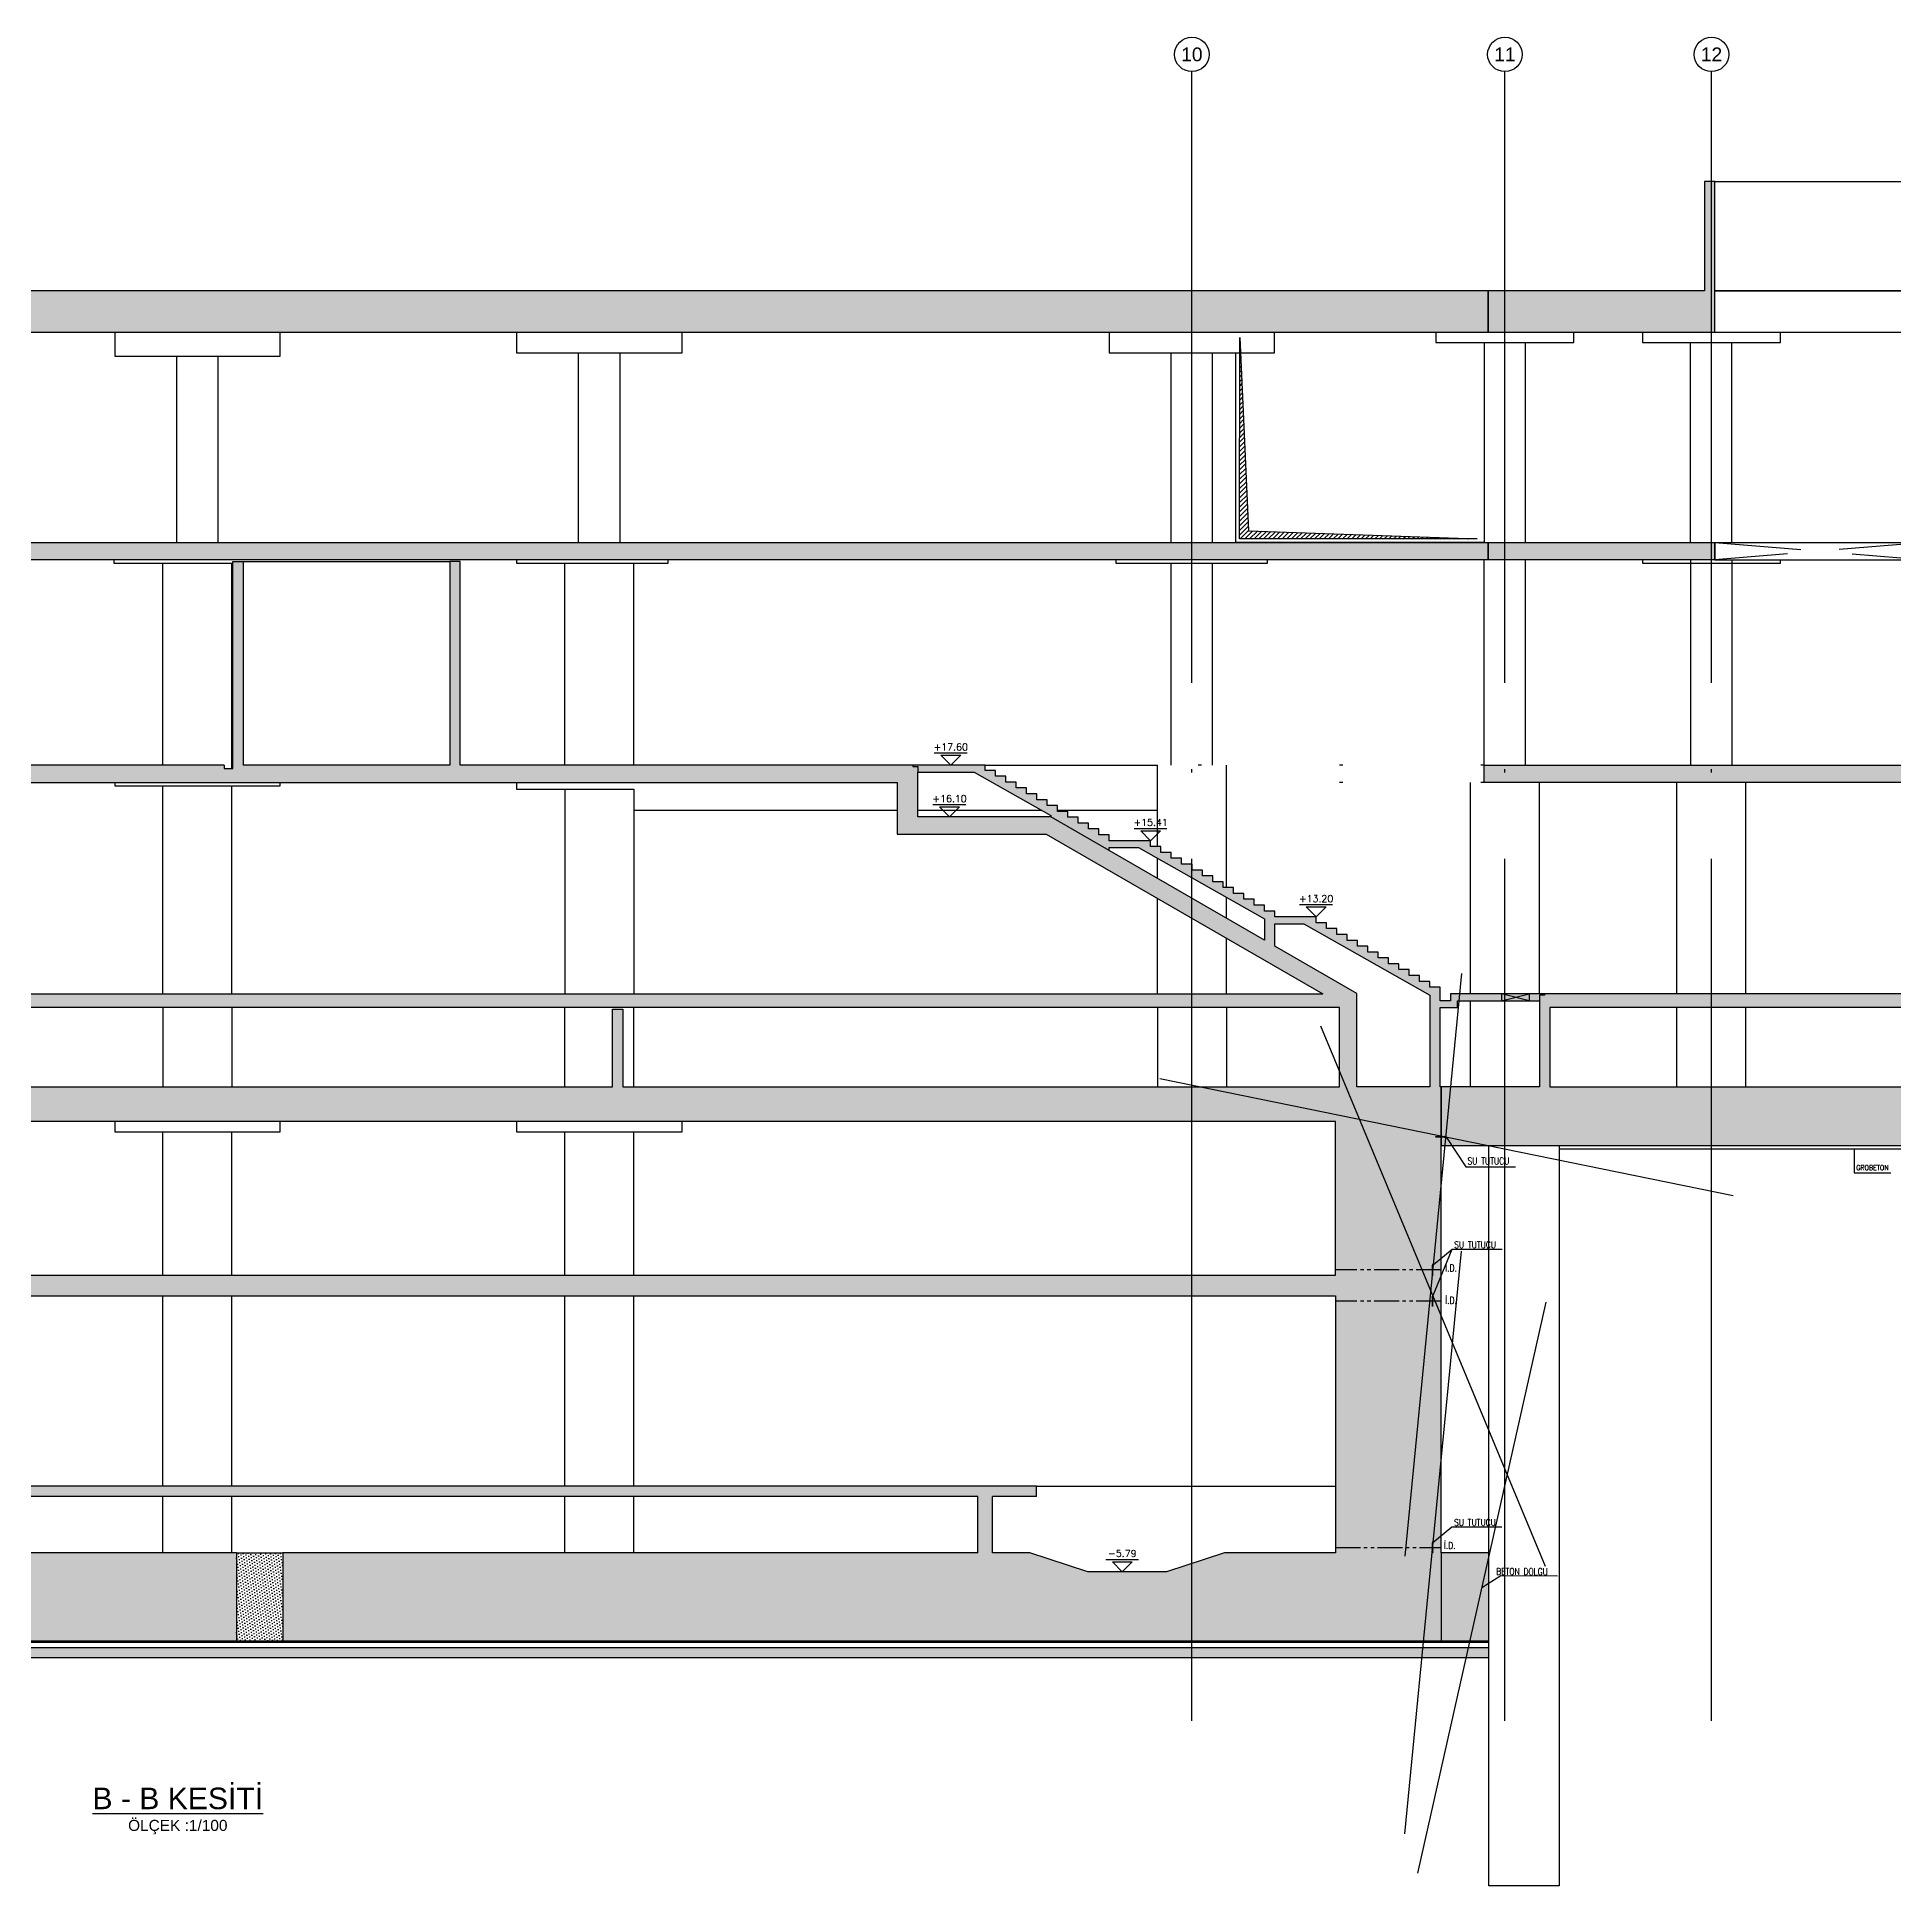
# Model space of a CAD drawing. Header units: millimetres. Extents: x 400408 to 401352, y 4543980 to 4544157.
# Drawn here: x 400713.2 to 400767.1, y 4544014.6 to 4544068.2 of the extents above; entities that cross this region are included whole.
import ezdxf
from ezdxf.enums import TextEntityAlignment as Align

# ---------------------------------------------------------------- set-up
doc = ezdxf.new("R2010")
doc.units = ezdxf.units.MM
for name, pattern in [('ACAD_ISO05W100', [33, 24, -3, 0, -3, 0, -3]), ('AKS', [3, 2.5, -0.25, 0, -0.25]), ('CIZGI', [0.4, 0.25, -0.15]), ('CONTINU', [0]), ('Dot', [4, 0, -4])]:
    doc.linetypes.add(name, pattern=pattern)
for name, color, linetype in [('aks prota', 2, 'AKS'), ('boşluk prota', 2, 'Continuous'), ('boşluk taraması prota', 252, 'Continuous'), ('caks prota', 4, 'Continuous'), ('görünüş prota', 4, 'Continuous'), ('inşaat derzi prota', 11, 'Continuous'), ('kesik prota', 2, 'CIZGI'), ('kesit prota', 1, 'Continuous'), ('kesit tarama prota', 252, 'Continuous'), ('kot prota', 4, 'Continuous'), ('not yazısı prota', 6, 'Continuous'), ('not çizgisi prota', 4, 'Continuous'), ('PRT-CST-rc_level', 6, 'Continuous'), ('PRT-CST-rc_levermark', 4, 'Continuous'), ('st_s_not yazısı', 6, 'Continuous'), ('st_s_not çizgisi', 4, 'CIZGI'), ('st_s_su tutucu', 2, 'Continuous'), ('st_s_ölçü', 4, 'Continuous'), ('t35 prota', 3, 'Continuous'), ('taks prota', 7, 'Continuous'), ('tplan prota', 7, 'Continuous')]:
    doc.layers.add(name, color=color, linetype=linetype)
doc.layers.add('PRT-KD-kazik', color=172, linetype='Continuous', lineweight=25)
doc.styles.add('Arial', font='Arial.ttf')
doc.styles.add('NOT', font='romanstw.shx')
doc.styles.add('OLCU', font='romanstw.shx')
doc.styles.add('TAKS', font='Arial Unicode.ttf')
doc.styles.add('TSIMPLEX', font='romanstw.shx')
doc.dimstyles.new('1-50', dxfattribs={"dimtxt": 10, "dimasz": 4, "dimexe": 4, "dimexo": 8, "dimgap": 4, "dimtad": 1, "dimdec": 1, "dimrnd": 0.05, "dimzin": 9, "dimdsep": 46, "dimtxsty": 'OLCU', "dimblk1": 'OBLIQUE', "dimblk2": 'OBLIQUE', "dimsah": 1, "dimcen": 2, "dimdle": 4, "dimclrd": 4, "dimclre": 4, "dimclrt": 3, "dimadec": 1, "dimazin": 0, "dimtfac": 1, "dimtdec": 1, "dimtix": 1, "dimtmove": 2, "dimatfit": 3, "dimldrblk": 'OBLIQUE', "dimfxl": 1, "dimtvp": 1, "dimtolj": 1, "dimtzin": 1, "dimarcsym": 0})

# ---------------------------------------------------------------- blocks, each defined once
blk = doc.blocks.new('_Oblique')
at = {"layer": 'st_s_ölçü', "lineweight": -2}
blk.add_line((-0.5, -0.5), (0.5, 0.5), dxfattribs=at)
blk = doc.blocks.new('D')
at = {"layer": 'st_s_su tutucu', "linetype": 'CONTINU', "ltscale": 0.2}
for p, q in [((-39988, 52508), (-39993, 52508)), ((-39993, 52508), (-39993, 52507)), ((-39993, 52507), (-39991, 52506)), ((-39991, 52499), (-39992, 52499)), ((-39992, 52499), (-39992, 52498)), ((-39992, 52498), (-39991, 52498)), ((-39991, 52489), (-39992, 52489)), ((-39992, 52489), (-39992, 52488)), ((-39992, 52488), (-39991, 52488)), ((-39991, 52506), (-39991, 52499)), ((-39991, 52498), (-39991, 52489)), ((-39991, 52488), (-39991, 52479)), ((-39990, 52506), (-39988, 52507)), ((-39990, 52499), (-39990, 52506)), ((-39989, 52499), (-39990, 52499)), ((-39990, 52489), (-39990, 52498)), ((-39990, 52498), (-39989, 52498)), ((-39989, 52489), (-39990, 52489)), ((-39990, 52479), (-39990, 52488)), ((-39990, 52488), (-39989, 52488)), ((-39989, 52498), (-39989, 52499)), ((-39989, 52488), (-39989, 52489)), ((-39988, 52507), (-39988, 52508)), ((-39993, 52449), (-39991, 52450)), ((-39993, 52448), (-39993, 52449)), ((-39988, 52448), (-39993, 52448)), ((-39991, 52479), (-39992, 52479)), ((-39992, 52479), (-39992, 52478)), ((-39992, 52478), (-39991, 52478)), ((-39992, 52468), (-39992, 52469)), ((-39992, 52469), (-39991, 52469)), ((-39991, 52468), (-39992, 52468)), ((-39992, 52458), (-39992, 52459)), ((-39992, 52459), (-39991, 52459)), ((-39991, 52458), (-39992, 52458)), ((-39991, 52469), (-39991, 52478)), ((-39991, 52459), (-39991, 52468)), ((-39991, 52450), (-39991, 52458)), ((-39989, 52479), (-39990, 52479)), ((-39990, 52478), (-39989, 52478)), ((-39990, 52478), (-39990, 52469)), ((-39990, 52469), (-39989, 52469)), ((-39989, 52468), (-39990, 52468)), ((-39990, 52468), (-39990, 52459)), ((-39990, 52459), (-39989, 52459)), ((-39989, 52458), (-39990, 52458)), ((-39990, 52458), (-39990, 52450)), ((-39990, 52450), (-39988, 52449)), ((-39989, 52478), (-39989, 52479)), ((-39989, 52469), (-39989, 52468)), ((-39989, 52459), (-39989, 52458)), ((-39988, 52449), (-39988, 52448))]:
    blk.add_line(p, q, dxfattribs=at)
blk = doc.blocks.new('KOTK5')
at = {"layer": 'PRT-CST-rc_levermark'}
blk.add_line((217, 160), (-213, 160), dxfattribs=at)
blk.add_lwpolyline([(130, 130), (-130, 130), (0, 0)], close=True, dxfattribs=at)
at = {"layer": 'PRT-CST-rc_level', "style": 'OLCU'}
blk.add_attdef('000.00', text='', height=90, dxfattribs=at).set_placement((0, 193), align=Align.CENTER)

msp = doc.modelspace()

# ---------------------------------------------------------------- hatches: boundary and pattern name
at = {"layer": 'boşluk taraması prota', "ltscale": 2}
h = msp.add_hatch(dxfattribs=at)
h.set_pattern_fill('ANSI31', color=256, scale=0.03, style=0)
h.set_pattern_definition([(45, (400045.873295, 4543642.33998), (-0.067351921, 0.067351921), [])])
h.paths.add_polyline_path([(400748.111, 4544059.476), (400748.364, 4544053.865), (400754.99, 4544053.628), (400748.098, 4544053.628)])
at = {"layer": 'kesit tarama prota'}
h = msp.add_hatch(color=256, dxfattribs=at)
h.dxf.hatch_style = 1
h.paths.add_polyline_path([(400719.007, 4544024.228), (400694.741, 4544024.228), (400694.741, 4544025.858), (400740.506, 4544025.858), (400740.506, 4544024.228), (400720.347, 4544024.228), (400720.347, 4544021.678), (400753.947, 4544021.678), (400753.947, 4544024.228), (400753.947, 4544037.738), (400753.922, 4544037.738), (400753.922, 4544040.038), (400754.422, 4544040.038), (400754.422, 4544040.238), (400756.801, 4544040.238), (400756.801, 4544037.738), (400753.947, 4544037.738), (400753.947, 4544036.038), (400773.976, 4544036.038), (400775.185, 4544032.288), (400783.283, 4544032.288), (400783.283, 4544060.828), (400775.181, 4544060.828), (400775.181, 4544063.488), (400772.583, 4544063.488), (400772.583, 4544060.828), (400768.283, 4544060.828), (400768.283, 4544063.998), (400767.983, 4544063.998), (400767.983, 4544059.628), (400772.383, 4544059.628), (400772.383, 4544053.528), (400772.383, 4544053.028), (400772.383, 4544047.068), (400772.383, 4544046.568), (400772.383, 4544037.738), (400757.101, 4544037.738), (400757.101, 4544040.038), (400770.583, 4544040.038), (400770.583, 4544040.438), (400754.222, 4544040.438), (400754.222, 4544040.238), (400753.922, 4544040.238), (400753.922, 4544040.628), (400753.622, 4544040.628), (400753.622, 4544040.798), (400753.322, 4544040.798), (400753.322, 4544040.968), (400753.022, 4544040.968), (400753.022, 4544041.138), (400752.722, 4544041.138), (400752.722, 4544041.308), (400752.422, 4544041.308), (400752.422, 4544041.478), (400752.122, 4544041.478), (400752.122, 4544041.648), (400751.822, 4544041.648), (400751.822, 4544041.818), (400751.522, 4544041.818), (400751.522, 4544041.988), (400751.222, 4544041.988), (400751.222, 4544042.158), (400750.922, 4544042.158), (400750.922, 4544042.328), (400750.622, 4544042.328), (400750.622, 4544042.498), (400750.322, 4544042.498), (400750.322, 4544042.668), (400749.122, 4544042.668), (400749.122, 4544042.838), (400748.822, 4544042.838), (400748.822, 4544043.008), (400748.522, 4544043.008), (400748.522, 4544043.178), (400748.222, 4544043.178), (400748.222, 4544043.348), (400747.922, 4544043.348), (400747.922, 4544043.518), (400747.622, 4544043.518), (400747.622, 4544043.688), (400747.322, 4544043.688), (400747.322, 4544043.858), (400747.022, 4544043.858), (400747.022, 4544044.028), (400746.722, 4544044.028), (400746.722, 4544044.198), (400746.422, 4544044.198), (400746.422, 4544044.368), (400746.122, 4544044.368), (400746.122, 4544044.538), (400745.822, 4544044.538), (400745.822, 4544044.708), (400745.522, 4544044.708), (400745.522, 4544044.878), (400744.322, 4544044.878), (400744.322, 4544045.048), (400744.022, 4544045.048), (400744.022, 4544045.218), (400743.722, 4544045.218), (400743.722, 4544045.388), (400743.422, 4544045.388), (400743.422, 4544045.558), (400743.122, 4544045.558), (400743.122, 4544045.728), (400742.822, 4544045.728), (400742.822, 4544045.898), (400742.522, 4544045.898), (400742.522, 4544046.068), (400742.222, 4544046.068), (400742.222, 4544046.238), (400741.922, 4544046.238), (400741.922, 4544046.408), (400741.622, 4544046.408), (400741.622, 4544046.578), (400741.322, 4544046.578), (400741.322, 4544046.748), (400741.022, 4544046.748), (400741.022, 4544046.918), (400740.722, 4544046.918), (400740.722, 4544047.068), (400725.497, 4544047.068), (400725.497, 4544052.978), (400725.197, 4544052.978), (400725.197, 4544047.068), (400719.197, 4544047.068), (400719.197, 4544052.978), (400718.897, 4544052.978), (400718.897, 4544047.068), (400718.897, 4544046.968), (400718.647, 4544046.968), (400718.647, 4544047.068), (400703.387, 4544047.068), (400703.387, 4544046.568), (400738.171, 4544046.568), (400738.171, 4544045.068), (400742.493, 4544045.068), (400750.513, 4544040.438), (400705.687, 4544040.438), (400705.687, 4544040.038), (400751.001, 4544040.038), (400751.001, 4544037.738), (400730.217, 4544037.738), (400730.217, 4544039.988), (400729.917, 4544039.988), (400729.917, 4544037.738), (400712.917, 4544037.738), (400712.917, 4544039.988), (400712.617, 4544039.988), (400712.617, 4544037.738), (400705.787, 4544037.738), (400705.787, 4544036.738), (400750.885, 4544036.738), (400750.885, 4544032.278), (400705.787, 4544032.278), (400705.787, 4544030.778), (400703.687, 4544030.778), (400703.687, 4544032.278), (400686.376, 4544032.278), (400686.376, 4544032.078), (400686.076, 4544032.078), (400686.076, 4544032.468), (400685.786, 4544032.468), (400685.786, 4544032.638), (400685.496, 4544032.638), (400685.496, 4544032.808), (400685.206, 4544032.808), (400685.206, 4544032.978), (400684.916, 4544032.978), (400684.916, 4544033.148), (400684.626, 4544033.148), (400684.626, 4544033.318), (400684.336, 4544033.318), (400684.336, 4544033.488), (400684.046, 4544033.488), (400684.046, 4544033.658), (400683.756, 4544033.658), (400683.756, 4544033.828), (400683.466, 4544033.828), (400683.466, 4544033.998), (400683.176, 4544033.998), (400683.176, 4544034.168), (400682.886, 4544034.168), (400682.886, 4544034.338), (400682.596, 4544034.338), (400682.596, 4544034.508), (400682.306, 4544034.508), (400682.306, 4544034.678), (400682.016, 4544034.678), (400682.016, 4544034.848), (400681.726, 4544034.848), (400681.726, 4544035.018), (400680.236, 4544035.018), (400680.236, 4544035.188), (400679.946, 4544035.188), (400679.946, 4544035.358), (400679.656, 4544035.358), (400679.656, 4544035.528), (400679.366, 4544035.528), (400679.366, 4544035.698), (400679.076, 4544035.698), (400679.076, 4544035.868), (400678.786, 4544035.868), (400678.786, 4544036.038), (400678.496, 4544036.038), (400678.496, 4544036.208), (400678.206, 4544036.208), (400678.206, 4544036.378), (400677.916, 4544036.378), (400677.916, 4544036.548), (400677.626, 4544036.548), (400677.626, 4544036.718), (400677.336, 4544036.718), (400677.336, 4544036.888), (400677.046, 4544036.888), (400677.046, 4544037.058), (400676.756, 4544037.058), (400676.756, 4544037.228), (400676.466, 4544037.228), (400676.466, 4544037.398), (400676.176, 4544037.398), (400676.176, 4544037.568), (400675.886, 4544037.568), (400675.886, 4544037.738), (400674.396, 4544037.738), (400674.396, 4544037.908), (400674.106, 4544037.908), (400674.106, 4544038.078), (400673.816, 4544038.078), (400673.816, 4544038.248), (400673.526, 4544038.248), (400673.526, 4544038.418), (400673.236, 4544038.418), (400673.236, 4544038.588), (400672.946, 4544038.588), (400672.946, 4544038.758), (400672.656, 4544038.758), (400672.656, 4544038.928), (400672.366, 4544038.928), (400672.366, 4544039.098), (400672.076, 4544039.098), (400672.076, 4544039.268), (400671.786, 4544039.268), (400671.786, 4544039.438), (400671.496, 4544039.438), (400671.496, 4544039.608), (400671.206, 4544039.608), (400671.206, 4544039.778), (400670.916, 4544039.778), (400670.916, 4544039.948), (400670.626, 4544039.948), (400670.626, 4544040.118), (400670.336, 4544040.118), (400670.336, 4544040.288), (400670.046, 4544040.288), (400670.046, 4544040.438), (400643.483, 4544040.438), (400643.483, 4544046.568), (400651.033, 4544046.568), (400651.033, 4544047.068), (400643.483, 4544047.068), (400643.483, 4544053.028), (400679.943, 4544053.028), (400679.943, 4544053.528), (400643.483, 4544053.528), (400643.483, 4544059.628), (400661.79, 4544059.628), (400661.79, 4544062.208), (400661.49, 4544062.208), (400661.49, 4544060.828), (400643.283, 4544060.828), (400643.283, 4544061.358), (400640.683, 4544061.358), (400640.683, 4544060.828), (400632.583, 4544060.828), (400632.583, 4544036.038), (400644.373, 4544036.038), (400645.583, 4544032.288), (400652.333, 4544032.288), (400653.542, 4544036.038), (400669.334, 4544036.038), (400672.014, 4544030.678), (400681.302, 4544030.678), (400681.302, 4544032.278), (400680.236, 4544032.278), (400680.236, 4544034.818), (400681.382, 4544034.818), (400685.776, 4544032.242), (400685.776, 4544031.248), (400684.359, 4544031.248), (400684.359, 4544031.878), (400683.204, 4544031.878), (400683.204, 4544032.278), (400681.302, 4544032.278), (400681.302, 4544030.678), (400681.302, 4544024.228), (400681.302, 4544021.678), (400719.007, 4544021.678)])
h.paths.add_polyline_path([(400693.041, 4544026.158), (400693.041, 4544025.858), (400694.316, 4544025.858), (400694.316, 4544024.228), (400693.227, 4544024.228), (400691.544, 4544023.678), (400689.264, 4544023.678), (400687.581, 4544024.228), (400684.364, 4544024.228), (400684.364, 4544030.378), (400689.807, 4544030.378), (400689.807, 4544031.678), (400703.087, 4544031.678), (400703.087, 4544030.178), (400706.387, 4544030.178), (400706.387, 4544031.678), (400750.885, 4544031.678), (400750.885, 4544024.228), (400747.668, 4544024.228), (400745.985, 4544023.678), (400743.705, 4544023.678), (400742.022, 4544024.228), (400740.933, 4544024.228), (400740.933, 4544025.858), (400742.208, 4544025.858), (400742.208, 4544026.158)], flags=16)
h.paths.add_polyline_path([(400689.207, 4544030.778), (400686.076, 4544030.778), (400686.076, 4544031.878), (400686.576, 4544031.878), (400686.576, 4544032.078), (400689.207, 4544032.078)], flags=16)
h.paths.add_polyline_path([(400679.936, 4544032.278), (400673.714, 4544032.278), (400673.714, 4544037.138), (400673.714, 4544037.738), (400668.527, 4544037.738), (400668.527, 4544040.238), (400669.736, 4544040.238), (400673.714, 4544037.906), (400673.714, 4544037.738), (400673.714, 4544037.138), (400674.932, 4544037.138), (400679.936, 4544034.249)], flags=16)
h.paths.add_polyline_path([(400668.227, 4544037.738), (400650.933, 4544037.738), (400650.633, 4544037.738), (400650.633, 4544033.988), (400647.283, 4544033.988), (400647.283, 4544037.738), (400646.983, 4544037.738), (400643.483, 4544037.738), (400643.483, 4544040.038), (400668.227, 4544040.038)], flags=16)
h.paths.add_polyline_path([(400738.771, 4544045.568), (400738.771, 4544046.868), (400740.404, 4544046.868), (400742.627, 4544045.608), (400742.627, 4544045.568)], flags=16)
h.paths.add_polyline_path([(400744.322, 4544044.59), (400744.322, 4544044.678), (400745.169, 4544044.678), (400748.822, 4544042.608), (400748.822, 4544041.992)], flags=16)
h.paths.add_polyline_path([(400749.122, 4544041.818), (400749.122, 4544042.468), (400749.969, 4544042.468), (400753.622, 4544040.398), (400753.622, 4544037.738), (400751.501, 4544037.738), (400751.501, 4544040.445)], flags=16)
h.paths.add_polyline_path([(400642.883, 4544037.738), (400639.483, 4544037.738), (400639.483, 4544059.628), (400640.983, 4544059.628), (400640.983, 4544061.058), (400642.883, 4544061.058)], flags=16)
h.paths.add_polyline_path([(400638.983, 4544037.738), (400633.783, 4544037.738), (400633.783, 4544040.038), (400638.983, 4544040.038)], flags=16)
h.paths.add_polyline_path([(400638.983, 4544040.438), (400633.783, 4544040.438), (400633.783, 4544046.568), (400638.983, 4544046.568)], flags=16)
h.paths.add_polyline_path([(400638.983, 4544047.068), (400633.783, 4544047.068), (400633.783, 4544053.028), (400638.983, 4544053.028)], flags=16)
h.paths.add_polyline_path([(400638.983, 4544053.528), (400633.783, 4544053.528), (400633.783, 4544059.628), (400638.983, 4544059.628)], flags=16)
h.paths.add_polyline_path([(400772.985, 4544037.738), (400772.985, 4544063.288), (400774.881, 4544063.288), (400774.881, 4544059.628), (400776.385, 4544059.628), (400776.385, 4544037.738)], flags=16)
h.paths.add_polyline_path([(400776.885, 4544033.988), (400776.885, 4544040.038), (400782.083, 4544040.038), (400782.083, 4544037.738), (400782.083, 4544033.988)], flags=16)
h.paths.add_polyline_path([(400776.885, 4544040.438), (400776.885, 4544046.568), (400782.083, 4544046.568), (400782.083, 4544040.438)], flags=16)
h.paths.add_polyline_path([(400776.885, 4544047.068), (400776.885, 4544053.028), (400782.083, 4544053.028), (400782.083, 4544047.068)], flags=16)
h.paths.add_polyline_path([(400776.885, 4544053.528), (400776.885, 4544059.628), (400782.083, 4544059.628), (400782.083, 4544053.528)], flags=16)
h = msp.add_hatch(color=256, dxfattribs=at)
h.dxf.hatch_style = 1
h.paths.add_polyline_path([(400755.308, 4544060.828), (400682.377, 4544060.828), (400682.377, 4544063.728), (400682.077, 4544063.728), (400682.077, 4544059.628), (400755.308, 4544059.628)])
h = msp.add_hatch(color=256, dxfattribs=at)
h.dxf.hatch_style = 1
h.paths.add_polyline_path([(400761.885, 4544063.998), (400761.585, 4544063.998), (400761.585, 4544060.828), (400755.308, 4544060.828), (400755.308, 4544059.628), (400761.885, 4544059.628)])
h = msp.add_hatch(color=256, dxfattribs=at)
h.dxf.hatch_style = 1
h.paths.add_polyline_path([(400703.387, 4544053.028), (400703.387, 4544053.528), (400755.308, 4544053.528), (400755.308, 4544053.028)])
h = msp.add_hatch(color=256, dxfattribs=at)
h.dxf.hatch_style = 1
h.paths.add_polyline_path([(400755.308, 4544053.528), (400761.885, 4544053.528), (400761.885, 4544053.028), (400755.308, 4544053.028)])
h = msp.add_hatch(color=256, dxfattribs=at)
h.dxf.hatch_style = 1
h.paths.add_polyline_path([(400770.583, 4544046.568), (400755.196, 4544046.568), (400755.196, 4544047.068), (400770.583, 4544047.068)], flags=17)
h = msp.add_hatch(dxfattribs=at)
h.set_pattern_fill('DOTS', color=2, scale=0.05, angle=36)
h.set_pattern_definition([(36, (401030.68156, 4543716.28813), (-0.014547592, 0.087543451), [0, -0.079375])])
h.paths.add_polyline_path([(400720.347, 4544024.228), (400719.007, 4544024.228), (400719.007, 4544021.678), (400720.347, 4544021.678)])
h = msp.add_hatch(color=256, dxfattribs=at)
h.dxf.hatch_style = 1
h.paths.add_polyline_path([(400755.33, 4544024.228), (400753.947, 4544024.228), (400753.947, 4544021.678), (400755.33, 4544021.678)])
h = msp.add_hatch(dxfattribs=at)
h.set_pattern_fill('AR-CONC', color=253, scale=0.001)
h.set_pattern_definition([(50, (401030.68156, 4543716.28813), (0.18218467, -0.015939086), [0.01905, -0.20955]), (355, (401030.68156, 4543716.28813), (-0.03524342, 0.191056845), [0.01524, -0.167640584]), (100.451445, (401030.69674, 4543716.2868), (0.14694125, 0.17511775), [0.01619001, -0.178090245]), (46.1842, (401030.68156, 4543716.33893), (0.27107904, -0.04204233), [0.028575, -0.314325]), (96.63556, (401030.70415, 4543716.33543), (0.23740413, 0.24742612), [0.02428502, -0.2671356]), (351.18415, (401030.68156, 4543716.33893), (0.23740413, 0.24742612), [0.02285997, -0.25145973]), (21, (401030.70696, 4543716.32623), (0.15161439, -0.1022652), [0.01905, -0.20955]), (326, (401030.70696, 4543716.32623), (0.06180203, 0.184187966), [0.01524, -0.16764]), (71.451445, (401030.7196, 4543716.3177), (0.21341642, 0.08192277), [0.01619001, -0.17808994]), (37.5, (401030.68156, 4543716.28813), (0.003088603, 0.084555039), [0, -0.165608, 0, -0.17018, 0, -0.168275]), (7.5, (401030.68156, 4543716.28813), (0.066819663, 0.100180575), [0, -0.097028, 0, -0.161798, 0, -0.064135]), (327.5, (401030.624915, 4543716.28813), (0.135590595, -0.005728744), [0, -0.0635, 0, -0.19812, 0, -0.26289]), (317.5, (401030.59952, 4543716.28813), (0.14812918, 0.02542649), [0, -0.08255, 0, -0.131572, 0, -0.18669])])
h.paths.add_polyline_path([(400679.962, 4544021.178), (400755.33, 4544021.178), (400755.33, 4544021.478), (400679.962, 4544021.478)])

# ---------------------------------------------------------------- linework, layer by layer
at = {"layer": 'aks prota', "ltscale": 10}
for p, q in [((400746.718, 4544019.353), (400746.718, 4544067.182)), ((400755.798, 4544019.353), (400755.798, 4544067.182)), ((400761.788, 4544019.353), (400761.788, 4544067.182))]:
    msp.add_line(p, q, dxfattribs=at)
at = {"layer": 'boşluk prota', "ltscale": 0.05}
msp.add_lwpolyline([(400748.111, 4544059.476), (400748.364, 4544053.865), (400754.99, 4544053.628), (400748.098, 4544053.628)], close=True, dxfattribs=at)
at = {"layer": 'caks prota', "ltscale": 0.05}
for centre in [(400746.718, 4544067.682), (400755.797, 4544067.682), (400761.789, 4544067.682)]:
    msp.add_circle(centre, 0.5, dxfattribs=at)
at = {"layer": 'görünüş prota', "color": 4}
for p, q in [((400756.398, 4544053.528), (400756.398, 4544059.328)), ((400761.183, 4544053.528), (400761.183, 4544059.328)), ((400762.383, 4544053.528), (400762.383, 4544059.328)), ((400717.276, 4544053.528), (400717.276, 4544058.928)), ((400718.476, 4544053.528), (400718.476, 4544058.928)), ((400728.932, 4544053.528), (400728.932, 4544059.028)), ((400730.132, 4544053.528), (400730.132, 4544059.028)), ((400746.113, 4544053.528), (400746.113, 4544059.028)), ((400747.313, 4544053.528), (400747.313, 4544059.028)), ((400716.876, 4544047.068), (400716.876, 4544052.928)), ((400718.876, 4544046.968), (400718.876, 4544052.928)), ((400728.532, 4544047.068), (400728.532, 4544052.928)), ((400730.532, 4544047.068), (400730.532, 4544052.928)), ((400746.118, 4544047.068), (400746.118, 4544052.928)), ((400747.318, 4544047.068), (400747.318, 4544052.928)), ((400755.198, 4544047.068), (400755.198, 4544053.028)), ((400756.398, 4544047.068), (400756.398, 4544053.028)), ((400761.188, 4544047.068), (400761.188, 4544053.028)), ((400762.388, 4544047.068), (400762.388, 4544053.028)), ((400745.718, 4544044.708), (400745.718, 4544047.068)), ((400747.718, 4544043.518), (400747.718, 4544047.068)), ((400716.876, 4544040.438), (400716.876, 4544046.468)), ((400718.876, 4544040.438), (400718.876, 4544046.468)), ((400728.532, 4544046.368), (400728.532, 4544040.438)), ((400730.532, 4544046.368), (400730.532, 4544040.438)), ((400754.798, 4544040.438), (400754.798, 4544046.568)), ((400756.798, 4544040.438), (400756.798, 4544046.568)), ((400760.788, 4544040.438), (400760.788, 4544046.568)), ((400762.788, 4544040.438), (400762.788, 4544046.568)), ((400745.718, 4544043.784), (400745.718, 4544044.367)), ((400745.718, 4544040.438), (400745.718, 4544043.206)), ((400747.718, 4544042.629), (400747.718, 4544043.234)), ((400747.718, 4544040.438), (400747.718, 4544042.052)), ((400716.876, 4544040.038), (400716.876, 4544037.738)), ((400718.876, 4544040.038), (400718.876, 4544037.738)), ((400728.532, 4544037.738), (400728.532, 4544040.038)), ((400730.532, 4544037.738), (400730.532, 4544040.038)), ((400745.718, 4544040.038), (400745.718, 4544037.738)), ((400747.718, 4544040.038), (400747.718, 4544037.738)), ((400754.798, 4544037.738), (400754.798, 4544040.238)), ((400760.788, 4544037.738), (400760.788, 4544040.038)), ((400762.788, 4544037.738), (400762.788, 4544040.038)), ((400716.876, 4544032.278), (400716.876, 4544036.438)), ((400718.876, 4544032.278), (400718.876, 4544036.438)), ((400728.532, 4544032.278), (400728.532, 4544036.438)), ((400730.532, 4544032.278), (400730.532, 4544036.438)), ((400716.876, 4544026.158), (400716.876, 4544031.678)), ((400718.876, 4544026.158), (400718.876, 4544031.678)), ((400728.532, 4544026.158), (400728.532, 4544031.678)), ((400730.532, 4544026.158), (400730.532, 4544031.678)), ((400716.876, 4544024.228), (400716.876, 4544025.858)), ((400718.876, 4544024.228), (400718.876, 4544025.858)), ((400728.532, 4544024.228), (400728.532, 4544025.858)), ((400730.532, 4544024.228), (400730.532, 4544025.858))]:
    msp.add_line(p, q, dxfattribs=at)
at = {"layer": 'görünüş prota'}
msp.add_line((400755.33, 4544021.628), (400679.962, 4544021.628), dxfattribs=at)
at = {"layer": 'görünüş prota', "color": 4}
for points in [[(400761.885, 4544063.998), (400767.983, 4544063.998)], [(400761.885, 4544060.828), (400767.983, 4544060.828)], [(400715.476, 4544059.628), (400715.476, 4544058.928), (400720.275, 4544058.928), (400720.275, 4544059.628)], [(400727.132, 4544059.628), (400727.132, 4544059.028), (400731.931, 4544059.028), (400731.931, 4544059.628)], [(400744.318, 4544059.628), (400744.318, 4544059.028), (400749.118, 4544059.028), (400749.118, 4544059.628)], [(400747.998, 4544059.628), (400755.198, 4544059.628)], [(400755.198, 4544059.328), (400755.198, 4544053.528), (400747.998, 4544053.528), (400747.998, 4544059.028)], [(400753.798, 4544059.628), (400753.798, 4544059.328), (400757.798, 4544059.328), (400757.798, 4544059.628)], [(400759.788, 4544059.628), (400759.788, 4544059.328), (400763.788, 4544059.328), (400763.788, 4544059.628)], [(400761.885, 4544059.628), (400767.983, 4544059.628)], [(400761.885, 4544053.528), (400767.983, 4544053.528)], [(400715.447, 4544053.028), (400715.447, 4544052.928), (400718.897, 4544052.928)], [(400727.132, 4544053.028), (400727.132, 4544052.928), (400731.532, 4544052.928), (400731.532, 4544053.028)], [(400744.514, 4544053.028), (400744.514, 4544052.928), (400748.914, 4544052.928), (400748.914, 4544053.028)], [(400759.788, 4544053.028), (400759.788, 4544052.928), (400763.788, 4544052.928), (400763.788, 4544053.028)], [(400761.885, 4544053.028), (400767.983, 4544053.028)], [(400740.722, 4544047.068), (400745.718, 4544047.068)], [(400715.476, 4544046.568), (400715.476, 4544046.468), (400720.276, 4544046.468), (400720.276, 4544046.568)], [(400727.13, 4544046.568), (400727.13, 4544046.368), (400730.532, 4544046.368)], [(400730.532, 4544045.768), (400738.171, 4544045.768)], [(400738.771, 4544045.768), (400742.345, 4544045.768)], [(400742.822, 4544045.768), (400745.718, 4544045.768)], [(400715.476, 4544036.738), (400715.476, 4544036.438), (400720.276, 4544036.438), (400720.276, 4544036.738)], [(400727.132, 4544036.738), (400727.132, 4544036.438), (400731.932, 4544036.438), (400731.932, 4544036.738)], [(400742.208, 4544026.158), (400750.885, 4544026.158)]]:
    msp.add_lwpolyline(points, dxfattribs=at)
at = {"layer": 'görünüş prota', "color": 4, "linetype": 'Dot'}
for points in [[(400755.198, 4544047.068), (400745.718, 4544047.068)], [(400755.198, 4544046.568), (400747.718, 4544046.568)]]:
    msp.add_lwpolyline(points, dxfattribs=at)
at = {"layer": 'görünüş prota'}
for points in [[(400757.371, 4544035.938), (400773.903, 4544035.938), (400775.113, 4544032.188), (400783.383, 4544032.188), (400783.383, 4544032.288), (400783.283, 4544032.288)], [(400719.007, 4544024.228), (400720.347, 4544024.228)], [(400719.007, 4544021.678), (400720.347, 4544021.678)], [(400679.962, 4544021.478), (400755.33, 4544021.478)], [(400755.33, 4544021.178), (400679.962, 4544021.178)]]:
    msp.add_lwpolyline(points, dxfattribs=at)
at = {"layer": 'inşaat derzi prota', "linetype": 'ACAD_ISO05W100', "ltscale": 0.03}
for points in [[(400753.947, 4544032.428), (400750.885, 4544032.428)], [(400753.947, 4544031.528), (400750.885, 4544031.528)], [(400750.885, 4544024.378), (400753.947, 4544024.378)]]:
    msp.add_lwpolyline(points, dxfattribs=at)
at = {"layer": 'kesik prota', "ltscale": 10}
for points in [[(400761.885, 4544053.528), (400767.983, 4544053.028), (400767.983, 4544053.528), (400761.885, 4544053.028), (400761.885, 4544053.528)], [(400738.628, 4544047.068), (400738.628, 4544047.028), (400738.771, 4544047.028), (400738.771, 4544046.868)], [(400744.322, 4544044.59), (400742.627, 4544045.568), (400742.627, 4544045.568)], [(400755.703, 4544040.438), (400755.703, 4544040.238), (400756.498, 4544040.438), (400756.499, 4544040.238), (400755.703, 4544040.438)], [(400756.948, 4544040.438), (400756.948, 4544040.398), (400756.798, 4544040.398), (400756.801, 4544040.238)]]:
    msp.add_lwpolyline(points, dxfattribs=at)
at = {"layer": 'kesit prota', "color": 1}
for p, q in [((400742.208, 4544026.158), (400693.041, 4544026.158)), ((400740.506, 4544025.858), (400694.741, 4544025.858)), ((400740.506, 4544024.228), (400740.506, 4544025.858)), ((400742.208, 4544025.858), (400740.931, 4544025.858)), ((400740.933, 4544024.228), (400740.933, 4544025.858)), ((400742.208, 4544025.858), (400742.208, 4544026.158))]:
    msp.add_line(p, q, dxfattribs=at)
at = {"layer": 'kesit prota'}
for p, q in [((400719.007, 4544024.228), (400719.007, 4544021.678)), ((400720.347, 4544024.228), (400720.347, 4544021.678))]:
    msp.add_line(p, q, dxfattribs=at)
at = {"layer": 'kesit prota', "color": 1}
for points in [[(400682.077, 4544063.728), (400682.077, 4544059.628), (400755.308, 4544059.628), (400755.308, 4544060.828), (400682.377, 4544060.828)], [(400767.983, 4544060.828), (400761.885, 4544060.828)], [(400703.387, 4544053.528), (400755.308, 4544053.528), (400755.308, 4544053.028), (400703.387, 4544053.028)], [(400770.583, 4544040.438), (400770.583, 4544040.038), (400757.101, 4544040.038), (400757.101, 4544037.738), (400772.383, 4544037.738), (400772.383, 4544046.568), (400772.383, 4544046.568), (400772.383, 4544047.068), (400772.383, 4544047.068), (400772.383, 4544053.028)], [(400718.647, 4544047.068), (400703.387, 4544047.068)], [(400725.197, 4544047.068), (400719.197, 4544047.068)], [(400770.583, 4544040.438), (400754.222, 4544040.438), (400754.222, 4544040.238), (400753.922, 4544040.238), (400753.922, 4544040.628), (400753.622, 4544040.628), (400753.622, 4544040.798), (400753.322, 4544040.798), (400753.322, 4544040.968), (400753.022, 4544040.968), (400753.022, 4544041.138), (400752.722, 4544041.138), (400752.722, 4544041.308), (400752.422, 4544041.308), (400752.422, 4544041.478), (400752.122, 4544041.478), (400752.122, 4544041.648), (400751.822, 4544041.648), (400751.822, 4544041.818), (400751.522, 4544041.818), (400751.522, 4544041.988), (400751.222, 4544041.988), (400751.222, 4544042.158), (400750.922, 4544042.158), (400750.922, 4544042.328), (400750.622, 4544042.328), (400750.622, 4544042.498), (400750.322, 4544042.498), (400750.322, 4544042.668), (400749.122, 4544042.668), (400749.122, 4544042.838), (400748.822, 4544042.838), (400748.822, 4544043.008), (400748.522, 4544043.008), (400748.522, 4544043.178), (400748.222, 4544043.178), (400748.222, 4544043.348), (400747.922, 4544043.348), (400747.922, 4544043.518), (400747.622, 4544043.518), (400747.622, 4544043.688), (400747.322, 4544043.688), (400747.322, 4544043.858), (400747.022, 4544043.858), (400747.022, 4544044.028), (400746.722, 4544044.028), (400746.722, 4544044.198), (400746.422, 4544044.198), (400746.422, 4544044.368), (400746.122, 4544044.368), (400746.122, 4544044.538), (400745.822, 4544044.538), (400745.822, 4544044.708), (400745.522, 4544044.708), (400745.522, 4544044.878), (400744.322, 4544044.878), (400744.322, 4544045.048), (400744.022, 4544045.048), (400744.022, 4544045.218), (400743.722, 4544045.218), (400743.722, 4544045.388), (400743.422, 4544045.388), (400743.422, 4544045.558), (400743.122, 4544045.558), (400743.122, 4544045.728), (400742.822, 4544045.728), (400742.822, 4544045.898), (400742.522, 4544045.898), (400742.522, 4544046.068), (400742.222, 4544046.068), (400742.222, 4544046.238), (400741.922, 4544046.238), (400741.922, 4544046.408), (400741.622, 4544046.408), (400741.622, 4544046.578), (400741.322, 4544046.578), (400741.322, 4544046.748), (400741.022, 4544046.748), (400741.022, 4544046.918), (400740.722, 4544046.918), (400740.722, 4544047.068), (400725.497, 4544047.068)], [(400703.387, 4544046.568), (400738.171, 4544046.568), (400738.171, 4544045.068), (400742.493, 4544045.068), (400750.513, 4544040.438)], [(400744.322, 4544044.59), (400744.322, 4544044.678), (400745.169, 4544044.678), (400748.822, 4544042.608), (400748.822, 4544041.992)], [(400748.822, 4544041.992), (400744.322, 4544044.59)], [(400749.122, 4544042.468), (400749.969, 4544042.468), (400753.622, 4544040.398), (400753.622, 4544037.738), (400751.501, 4544037.738), (400751.501, 4544040.445), (400749.122, 4544041.818), (400749.122, 4544042.468)], [(400705.787, 4544032.278), (400750.885, 4544032.278), (400750.885, 4544036.738), (400705.787, 4544036.738), (400705.787, 4544037.738), (400712.617, 4544037.738), (400712.617, 4544039.988), (400712.917, 4544039.988), (400712.917, 4544037.738), (400729.917, 4544037.738), (400729.917, 4544039.988), (400730.217, 4544039.988), (400730.217, 4544037.738), (400751.001, 4544037.738), (400751.001, 4544040.038), (400705.687, 4544040.038), (400705.687, 4544040.438), (400750.513, 4544040.438)], [(400753.947, 4544037.738), (400753.922, 4544037.738), (400753.922, 4544040.038), (400754.422, 4544040.038), (400754.422, 4544040.238), (400756.801, 4544040.238), (400756.801, 4544037.738), (400753.947, 4544037.738), (400753.947, 4544036.038), (400773.976, 4544036.038), (400775.185, 4544032.288)], [(400753.947, 4544024.228), (400753.947, 4544037.738)], [(400681.302, 4544030.678), (400681.302, 4544032.278), (400680.236, 4544032.278), (400680.236, 4544034.818), (400681.382, 4544034.818), (400685.776, 4544032.242), (400685.776, 4544031.248), (400684.359, 4544031.248), (400684.359, 4544031.878), (400683.204, 4544031.878), (400683.204, 4544032.278), (400681.302, 4544032.278), (400681.302, 4544024.228), (400679.962, 4544024.228), (400679.962, 4544021.678), (400719.007, 4544021.678)], [(400694.316, 4544024.228), (400693.227, 4544024.228), (400691.544, 4544023.678), (400689.264, 4544023.678), (400687.581, 4544024.228), (400684.364, 4544024.228), (400684.364, 4544030.378), (400689.807, 4544030.378), (400689.807, 4544031.678), (400703.087, 4544031.678), (400703.087, 4544030.178), (400706.387, 4544030.178), (400706.387, 4544031.678), (400750.885, 4544031.678), (400750.885, 4544024.228), (400747.668, 4544024.228), (400745.985, 4544023.678), (400743.705, 4544023.678), (400742.022, 4544024.228), (400740.933, 4544024.228)], [(400719.007, 4544024.228), (400694.741, 4544024.228)], [(400720.347, 4544021.678), (400755.33, 4544021.678), (400755.33, 4544024.228), (400753.947, 4544024.228)], [(400740.506, 4544024.228), (400720.347, 4544024.228)]]:
    msp.add_lwpolyline(points, dxfattribs=at)
for points in [[(400755.308, 4544059.628), (400761.885, 4544059.628), (400761.885, 4544063.998), (400761.585, 4544063.998), (400761.585, 4544060.828), (400755.308, 4544060.828)], [(400755.308, 4544053.528), (400761.885, 4544053.528), (400761.885, 4544053.028), (400755.308, 4544053.028)], [(400742.627, 4544045.608), (400742.627, 4544045.568), (400738.771, 4544045.568), (400738.771, 4544046.868), (400740.404, 4544046.868)], [(400770.583, 4544046.568), (400755.196, 4544046.568), (400755.196, 4544047.068), (400770.583, 4544047.068)]]:
    msp.add_lwpolyline(points, close=True, dxfattribs=at)
at = {"layer": 'kesit prota'}
for points in [[(400718.897, 4544047.068), (400718.897, 4544052.978), (400719.197, 4544052.978), (400719.197, 4544047.068)], [(400719.197, 4544052.978), (400725.197, 4544052.978)], [(400725.497, 4544047.068), (400725.497, 4544052.978), (400725.197, 4544052.978), (400725.197, 4544047.068)], [(400718.647, 4544047.068), (400718.647, 4544046.968), (400718.897, 4544046.968), (400718.897, 4544047.068)], [(400753.947, 4544024.228), (400753.947, 4544021.678)]]:
    msp.add_lwpolyline(points, dxfattribs=at)
at = {"layer": 'PRT-KD-kazik', "color": 3}
msp.add_lwpolyline([(400757.371, 4544036.038), (400757.371, 4544014.568), (400755.33, 4544014.568), (400755.33, 4544036.038)], dxfattribs=at)
at = {"layer": 'st_s_not çizgisi', "linetype": 'CONTINU'}
msp.add_lwpolyline([(400765.931, 4544035.938), (400765.931, 4544035.243), (400766.988, 4544035.243)], dxfattribs=at)

# ---------------------------------------------------------------- block references
at = {"layer": 'kot prota', "linetype": 'CONTINU', "ltscale": 0.1}
ref = msp.add_blockref('KOTK5', (400739.724, 4544047.068), dxfattribs=dict(at, xscale=-0.002222222222222222, yscale=0.002222222222222222, zscale=0.002222222222222222, rotation=359.9999999999902))
ref.add_attrib('000.00', '+17.60', dxfattribs={"layer": 'PRT-CST-rc_level', "height": 0.2, "style": 'OLCU'}).set_placement((400739.724, 4544047.497), align=Align.CENTER)
ref = msp.add_blockref('KOTK5', (400739.69, 4544045.568), dxfattribs=dict(at, xscale=-0.002222222222222222, yscale=0.002222222222222222, zscale=0.002222222222222222, rotation=359.9999999999902))
ref.add_attrib('000.00', '+16.10', dxfattribs={"layer": 'PRT-CST-rc_level', "height": 0.2, "style": 'OLCU'}).set_placement((400739.69, 4544045.997), align=Align.CENTER)
ref = msp.add_blockref('KOTK5', (400745.522, 4544044.878), dxfattribs=dict(at, xscale=-0.002222222222222222, yscale=0.002222222222222222, zscale=0.002222222222222222, rotation=359.9999999999902))
ref.add_attrib('000.00', '+15.41', dxfattribs={"layer": 'PRT-CST-rc_level', "height": 0.2, "style": 'OLCU'}).set_placement((400745.522, 4544045.307), align=Align.CENTER)
ref = msp.add_blockref('KOTK5', (400750.322, 4544042.668), dxfattribs=dict(at, xscale=-0.002222222222222222, yscale=0.002222222222222222, zscale=0.002222222222222222, rotation=359.9999999999902))
ref.add_attrib('000.00', '+13.20', dxfattribs={"layer": 'PRT-CST-rc_level', "height": 0.2, "style": 'OLCU'}).set_placement((400750.322, 4544043.097), align=Align.CENTER)
ref = msp.add_blockref('KOTK5', (400744.701, 4544023.678), dxfattribs=dict(at, xscale=-0.002222222222222222, yscale=0.002222222222222222, zscale=0.002222222222222222, rotation=359.9999999999902))
ref.add_attrib('000.00', '-5.79', dxfattribs={"layer": 'PRT-CST-rc_level', "height": 0.2, "style": 'OLCU'}).set_placement((400744.701, 4544024.107), align=Align.CENTER)
at = {"layer": 'st_s_ölçü', "yscale": 0.004999999999999998, "zscale": 0.004999999999999998}
for p, xscale, rotation in [((400491.556, 4543836.337), 0.004999999999999998, 270), ((400953.648, 4544294.819), -0.004999999999999998, 180), ((400953.648, 4544293.919), -0.004999999999999998, 180), ((400953.648, 4544286.769), -0.004999999999999998, 180)]:
    msp.add_blockref('D', p, dxfattribs=dict(at, xscale=xscale, rotation=rotation))

# ---------------------------------------------------------------- texts
at = {"layer": 'not yazısı prota', "ltscale": 0.05, "style": 'TSIMPLEX', "width": 0.8}
for s, p in [('SU TUTUCU', (400754.713, 4544035.489)), ('SU TUTUCU', (400754.326, 4544033.059)), ('İ.D.', (400754.07, 4544032.389)), ('İ.D.', (400754.07, 4544031.45)), ('SU TUTUCU', (400754.322, 4544025.006)), ('İ.D.', (400754.03, 4544024.339))]:
    msp.add_text(s, height=0.2, dxfattribs=at).set_placement(p)
msp.add_text('BETON DOLGU', height=0.2, rotation=359.8595, dxfattribs=at).set_placement((400755.542, 4544023.585))
at = {"layer": 'st_s_not yazısı', "ltscale": 0.05, "style": 'NOT', "width": 0.8}
msp.add_text('GROBETON', height=0.15, dxfattribs=at).set_placement((400765.989, 4544035.396), align=Align.MIDDLE_LEFT)
at = {"layer": 't35 prota', "style": 'Arial'}
msp.add_text('ÖLÇEK :1/100', height=0.32, dxfattribs=at).set_placement((400717.305, 4544016.306), align=Align.MIDDLE)
at = {"layer": 'taks prota', "style": 'TAKS'}
for s, p in [('10', (400746.718, 4544067.682)), ('11', (400755.797, 4544067.682)), ('12', (400761.789, 4544067.682))]:
    msp.add_text(s, height=0.4, dxfattribs=at).set_placement(p, align=Align.MIDDLE_CENTER)
at = {"layer": 'tplan prota', "style": 'Arial'}
msp.add_text('%%UB - B KESİTİ', height=0.625, dxfattribs=at).set_placement((400717.305, 4544017.181), align=Align.MIDDLE)

# ---------------------------------------------------------------- leaders
at = {"layer": 'not çizgisi prota'}
for points in [[(400753.704, 4544031.671), (400754.265, 4544033.031), (400755.715, 4544033.031)], [(400753.713, 4544032.577), (400754.265, 4544033.031), (400755.715, 4544033.031)], [(400754.101, 4544036.273), (400754.664, 4544035.421), (400756.103, 4544035.421)], [(400753.709, 4544024.524), (400754.261, 4544024.978), (400755.712, 4544024.978)], [(400755.125, 4544023.219), (400755.678, 4544023.569), (400757.322, 4544023.556)]]:
    msp.add_leader(points, dimstyle='1-50', override={"dimasz": 12, "dimgap": 4, "dimtad": 0}, dxfattribs=at)

doc.saveas('drawing.dxf')
